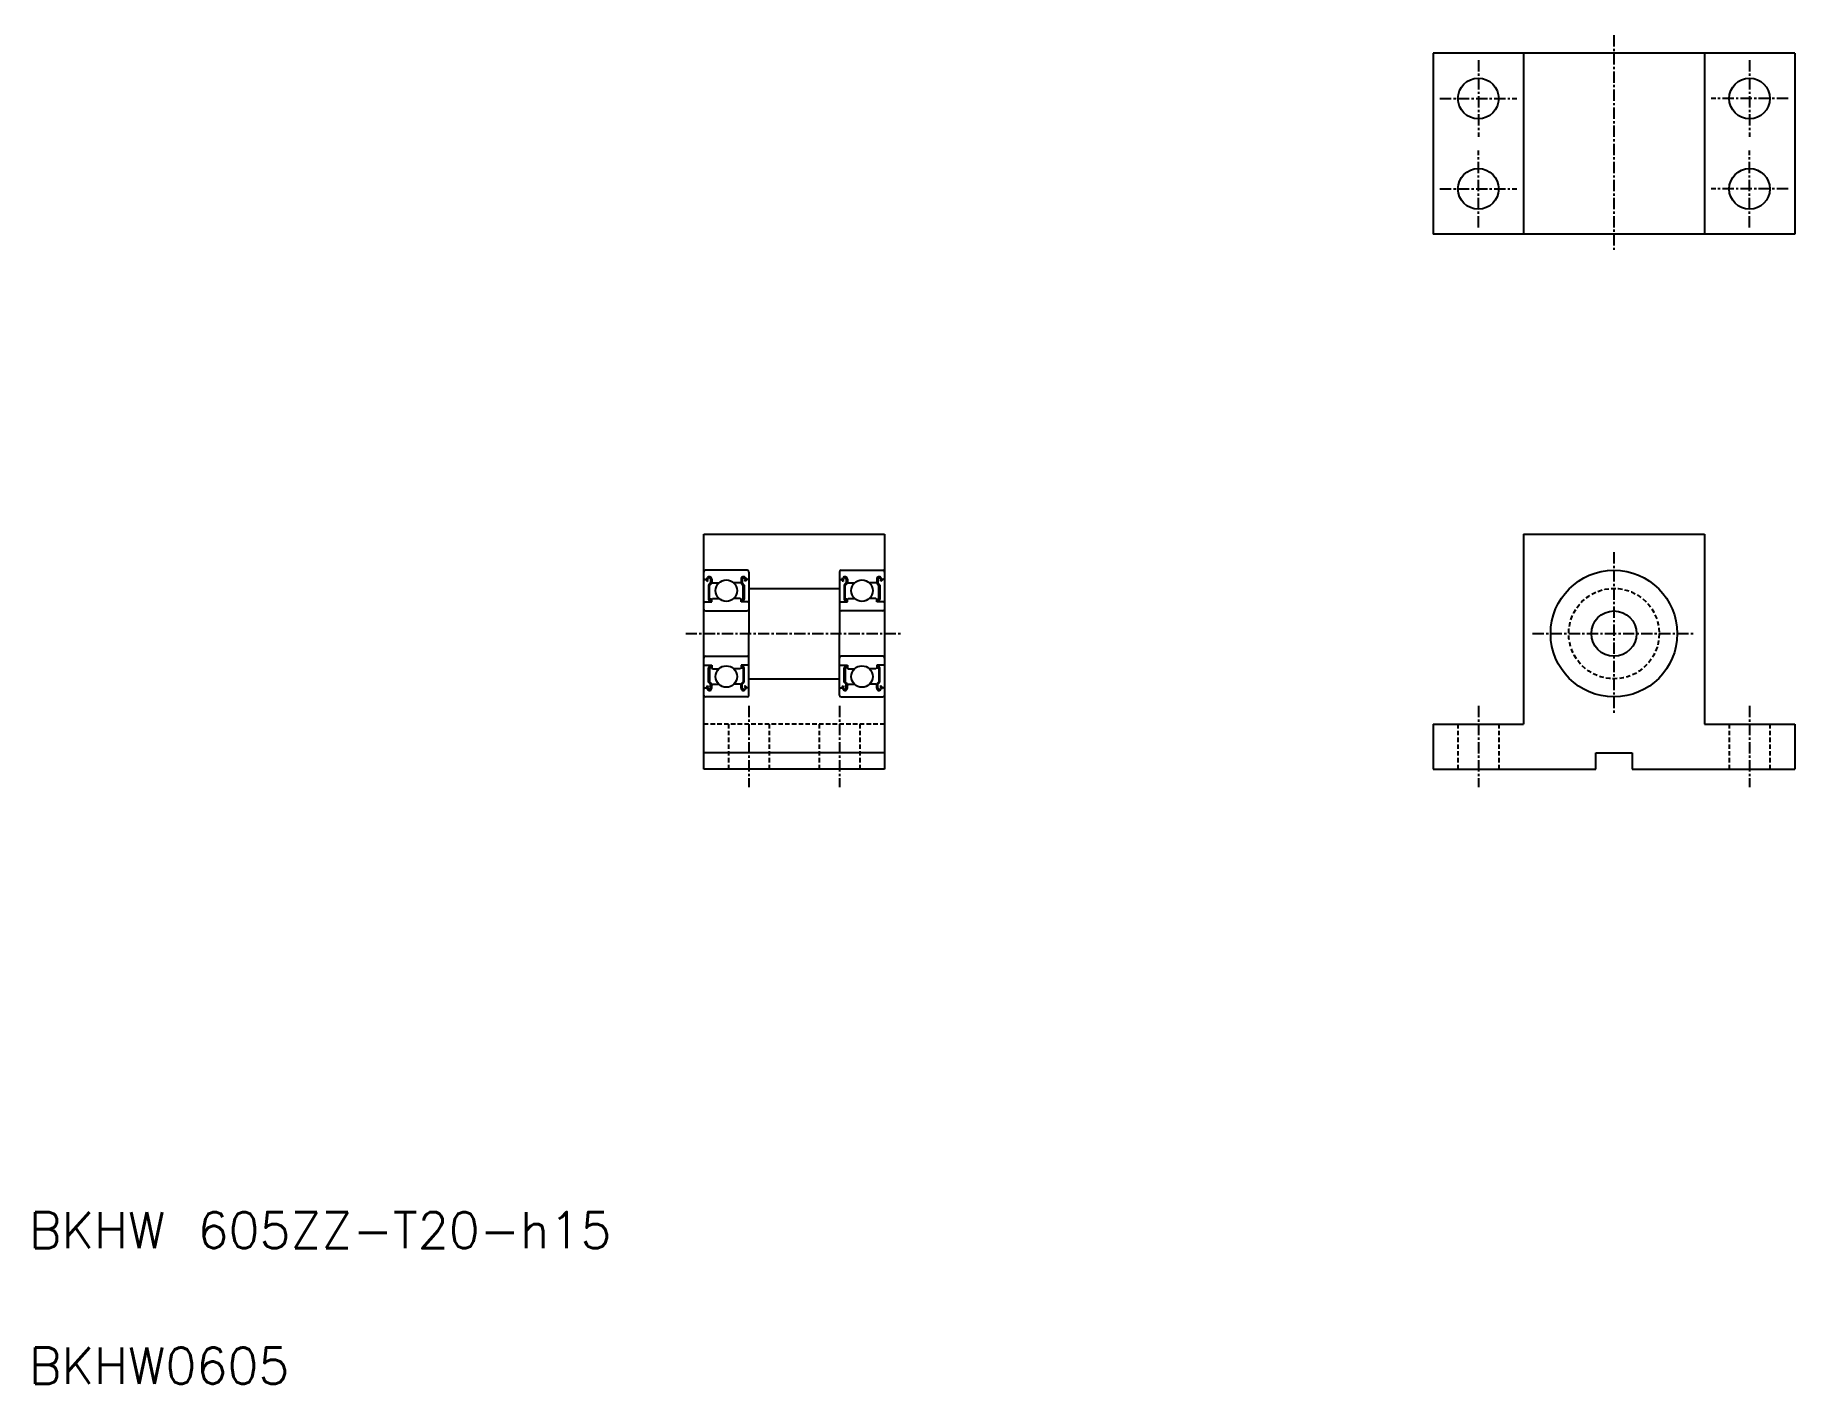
# Model space of a CAD drawing. Extents: x 11 to 205, y 10 to 159.
import ezdxf

# ---------------------------------------------------------------- set-up
doc = ezdxf.new("R2010")
doc.units = 0
doc.linetypes.add('CENTER', pattern=[2, 1.25, -0.25, 0.25, -0.25])
doc.linetypes.add('DASHED', pattern=[0.75, 0.5, -0.25])
doc.layers.get('0').update_dxf_attribs({"linetype": 'CONTINUOUS'})
doc.layers.add('CENTER', color=1, linetype='CENTER')
doc.styles.get("Standard").update_dxf_attribs({"font": 'txt.shx', "width": 0.7, "bigfont": 'bigfont.shx'})

msp = doc.modelspace()

# ---------------------------------------------------------------- linework, layer by layer
at = {"color": 7, "linetype": 'CONTINUOUS'}
for p, q in [((205.3, 157.15), (165.3, 157.15)), ((165.3, 157.15), (165.3, 137.15)), ((175.3, 157.15), (175.3, 137.15)), ((195.3, 157.15), (195.3, 137.15)), ((205.3, 157.15), (205.3, 137.15)), ((205.3, 137.15), (165.3, 137.15)), ((84.63, 77.97), (84.63, 103.97)), ((84.63, 103.97), (104.63, 103.97)), ((104.63, 103.97), (104.63, 77.97)), ((175.3, 103.97), (175.3, 82.97)), ((175.3, 103.97), (195.3, 103.97)), ((195.3, 103.97), (195.3, 82.97)), ((89.43, 99.97), (84.83, 99.97)), ((89.63, 99.77), (89.63, 92.97)), ((99.63, 99.77), (99.63, 92.97)), ((99.83, 99.97), (104.43, 99.97)), ((84.63, 99.07), (84.73, 98.97)), ((84.63, 98.45), (84.63, 98.45)), ((84.73, 98.97), (84.93, 98.97)), ((84.93, 98.97), (85.02, 99.13)), ((84.97, 98.81), (85.07, 98.76)), ((85.03, 98.92), (85.12, 99.08)), ((85.13, 98.86), (85.03, 98.92)), ((85.07, 98.76), (85.13, 98.86)), ((85.39, 98.57), (85.16, 98.34)), ((85.16, 98.34), (85.16, 96.76)), ((85.51, 98.53), (85.27, 98.29)), ((85.27, 96.76), (85.27, 98.29)), ((85.39, 99), (85.39, 98.57)), ((85.51, 99), (85.51, 98.53)), ((85.51, 98.67), (85.61, 98.57)), ((85.61, 98.57), (86.3, 98.57)), ((88.66, 98.57), (87.97, 98.57)), ((88.76, 98.67), (88.66, 98.57)), ((88.76, 99), (88.76, 98.53)), ((88.76, 98.53), (88.99, 98.29)), ((88.88, 99), (88.88, 98.57)), ((88.88, 98.57), (89.11, 98.34)), ((88.99, 96.76), (88.99, 98.29)), ((89.11, 98.34), (89.11, 96.76)), ((89.14, 98.86), (89.24, 98.92)), ((89.2, 98.76), (89.14, 98.86)), ((89.24, 98.92), (89.15, 99.08)), ((89.3, 98.81), (89.2, 98.76)), ((89.34, 98.97), (89.25, 99.13)), ((89.53, 98.97), (89.34, 98.97)), ((89.63, 99.07), (89.53, 98.97)), ((89.63, 97.97), (99.63, 97.97)), ((99.63, 99.07), (99.73, 98.97)), ((99.73, 98.97), (99.93, 98.97)), ((99.93, 98.97), (100.02, 99.13)), ((99.97, 98.81), (100.07, 98.76)), ((100.03, 98.92), (100.12, 99.08)), ((100.13, 98.86), (100.03, 98.92)), ((100.07, 98.76), (100.13, 98.86)), ((100.39, 98.57), (100.16, 98.34)), ((100.16, 98.34), (100.16, 96.76)), ((100.51, 98.53), (100.27, 98.29)), ((100.27, 96.76), (100.27, 98.29)), ((100.39, 99), (100.39, 98.57)), ((100.51, 99), (100.51, 98.53)), ((100.51, 98.67), (100.61, 98.57)), ((100.61, 98.57), (101.3, 98.57)), ((103.66, 98.57), (102.97, 98.57)), ((103.76, 98.67), (103.66, 98.57)), ((103.76, 99), (103.76, 98.53)), ((103.76, 98.53), (103.99, 98.29)), ((103.88, 99), (103.88, 98.57)), ((103.88, 98.57), (104.11, 98.34)), ((103.99, 96.76), (103.99, 98.29)), ((104.11, 98.34), (104.11, 96.76)), ((104.14, 98.86), (104.24, 98.92)), ((104.2, 98.76), (104.14, 98.86)), ((104.24, 98.92), (104.15, 99.08)), ((104.3, 98.81), (104.2, 98.76)), ((104.34, 98.97), (104.25, 99.13)), ((104.53, 98.97), (104.34, 98.97)), ((104.63, 99.07), (104.53, 98.97)), ((104.63, 98.45), (104.63, 98.45)), ((84.63, 96.62), (84.63, 96.62)), ((84.63, 96.37), (84.73, 96.47)), ((84.73, 96.47), (85.51, 96.47)), ((84.83, 95.47), (89.43, 95.47)), ((85.45, 96.76), (85.27, 96.76)), ((85.27, 96.64), (85.45, 96.64)), ((85.45, 96.64), (85.45, 96.76)), ((85.51, 96.77), (85.61, 96.87)), ((85.51, 96.47), (85.51, 96.77)), ((85.61, 96.87), (86.3, 96.87)), ((88.66, 96.87), (87.97, 96.87)), ((88.76, 96.77), (88.66, 96.87)), ((88.76, 96.47), (88.76, 96.77)), ((89.53, 96.47), (88.76, 96.47)), ((88.82, 96.76), (88.99, 96.76)), ((88.82, 96.64), (88.82, 96.76)), ((88.99, 96.64), (88.82, 96.64)), ((89.63, 96.37), (89.53, 96.47)), ((99.63, 96.37), (99.73, 96.47)), ((99.73, 96.47), (100.51, 96.47)), ((104.43, 95.47), (99.83, 95.47)), ((100.45, 96.76), (100.27, 96.76)), ((100.27, 96.64), (100.45, 96.64)), ((100.45, 96.64), (100.45, 96.76)), ((100.51, 96.77), (100.61, 96.87)), ((100.51, 96.47), (100.51, 96.77)), ((100.61, 96.87), (101.3, 96.87)), ((103.66, 96.87), (102.97, 96.87)), ((103.76, 96.77), (103.66, 96.87)), ((103.76, 96.47), (103.76, 96.77)), ((104.53, 96.47), (103.76, 96.47)), ((103.82, 96.64), (103.82, 96.76)), ((103.82, 96.76), (103.99, 96.76)), ((103.99, 96.64), (103.82, 96.64)), ((104.63, 96.37), (104.53, 96.47)), ((104.63, 96.62), (104.63, 96.62)), ((89.63, 86.17), (89.63, 92.97)), ((99.63, 86.17), (99.63, 92.97)), ((84.63, 89.57), (84.73, 89.47)), ((84.83, 90.47), (89.43, 90.47)), ((89.63, 89.57), (89.53, 89.47)), ((99.63, 89.57), (99.73, 89.47)), ((104.43, 90.47), (99.83, 90.47)), ((104.63, 89.57), (104.53, 89.47)), ((84.73, 89.47), (85.51, 89.47)), ((85.16, 87.61), (85.16, 89.19)), ((85.39, 87.37), (85.16, 87.61)), ((85.27, 89.3), (85.45, 89.3)), ((85.27, 89.19), (85.27, 87.65)), ((85.45, 89.19), (85.27, 89.19)), ((85.51, 87.42), (85.27, 87.65)), ((85.45, 89.3), (85.45, 89.19)), ((85.51, 89.47), (85.51, 89.17)), ((85.51, 89.17), (85.61, 89.07)), ((85.61, 89.07), (86.3, 89.07)), ((88.66, 89.07), (87.97, 89.07)), ((88.76, 89.17), (88.66, 89.07)), ((89.53, 89.47), (88.76, 89.47)), ((88.76, 89.47), (88.76, 89.17)), ((88.76, 87.42), (88.99, 87.65)), ((88.99, 89.3), (88.82, 89.3)), ((88.82, 89.3), (88.82, 89.19)), ((88.82, 89.19), (88.99, 89.19)), ((88.88, 87.37), (89.11, 87.61)), ((88.99, 89.19), (88.99, 87.65)), ((89.11, 87.61), (89.11, 89.19)), ((89.63, 87.97), (99.63, 87.97)), ((99.73, 89.47), (100.51, 89.47)), ((100.16, 87.61), (100.16, 89.19)), ((100.39, 87.37), (100.16, 87.61)), ((100.27, 89.3), (100.45, 89.3)), ((100.45, 89.19), (100.27, 89.19)), ((100.27, 89.19), (100.27, 87.65)), ((100.51, 87.42), (100.27, 87.65)), ((100.45, 89.3), (100.45, 89.19)), ((100.51, 89.47), (100.51, 89.17)), ((100.51, 89.17), (100.61, 89.07)), ((100.61, 89.07), (101.3, 89.07)), ((103.66, 89.07), (102.97, 89.07)), ((103.76, 89.17), (103.66, 89.07)), ((104.53, 89.47), (103.76, 89.47)), ((103.76, 89.47), (103.76, 89.17)), ((103.76, 87.42), (103.99, 87.65)), ((103.82, 89.3), (103.82, 89.19)), ((103.99, 89.3), (103.82, 89.3)), ((103.82, 89.19), (103.99, 89.19)), ((103.88, 87.37), (104.11, 87.61)), ((103.99, 89.19), (103.99, 87.65)), ((104.11, 87.61), (104.11, 89.19)), ((84.63, 86.87), (84.73, 86.97)), ((84.73, 86.97), (84.93, 86.97)), ((89.43, 85.97), (84.83, 85.97)), ((84.93, 86.97), (85.02, 86.81)), ((84.97, 87.13), (85.07, 87.19)), ((85.13, 87.09), (85.03, 87.03)), ((85.03, 87.03), (85.12, 86.87)), ((85.07, 87.19), (85.13, 87.09)), ((85.39, 86.94), (85.39, 87.37)), ((85.51, 86.94), (85.51, 87.42)), ((85.51, 87.27), (85.61, 87.37)), ((85.61, 87.37), (86.3, 87.37)), ((88.66, 87.37), (87.97, 87.37)), ((88.76, 87.27), (88.66, 87.37)), ((88.76, 86.94), (88.76, 87.42)), ((88.88, 86.94), (88.88, 87.37)), ((89.2, 87.19), (89.14, 87.09)), ((89.14, 87.09), (89.24, 87.03)), ((89.24, 87.03), (89.15, 86.87)), ((89.3, 87.13), (89.2, 87.19)), ((89.34, 86.97), (89.25, 86.81)), ((89.53, 86.97), (89.34, 86.97)), ((89.63, 86.87), (89.53, 86.97)), ((99.63, 86.87), (99.73, 86.97)), ((99.73, 86.97), (99.93, 86.97)), ((99.83, 85.97), (104.43, 85.97)), ((99.93, 86.97), (100.02, 86.81)), ((99.97, 87.13), (100.07, 87.19)), ((100.13, 87.09), (100.03, 87.03)), ((100.03, 87.03), (100.12, 86.87)), ((100.07, 87.19), (100.13, 87.09)), ((100.39, 86.94), (100.39, 87.37)), ((100.51, 86.94), (100.51, 87.42)), ((100.51, 87.27), (100.61, 87.37)), ((100.61, 87.37), (101.3, 87.37)), ((103.66, 87.37), (102.97, 87.37)), ((103.76, 87.27), (103.66, 87.37)), ((103.76, 86.94), (103.76, 87.42)), ((103.88, 86.94), (103.88, 87.37)), ((104.2, 87.19), (104.14, 87.09)), ((104.14, 87.09), (104.24, 87.03)), ((104.24, 87.03), (104.15, 86.87)), ((104.3, 87.13), (104.2, 87.19)), ((104.34, 86.97), (104.25, 86.81)), ((104.53, 86.97), (104.34, 86.97)), ((104.63, 86.87), (104.53, 86.97)), ((165.3, 82.97), (175.3, 82.97)), ((165.3, 82.97), (165.3, 77.97)), ((195.3, 82.97), (205.3, 82.97)), ((205.3, 82.97), (205.3, 77.97)), ((104.63, 79.77), (84.63, 79.77)), ((104.63, 77.97), (84.63, 77.97)), ((165.3, 77.97), (183.3, 77.97)), ((183.3, 79.77), (187.3, 79.77)), ((183.3, 77.97), (183.3, 79.77)), ((187.3, 79.77), (187.3, 77.97)), ((187.3, 77.97), (205.3, 77.97))]:
    msp.add_line(p, q, dxfattribs=at)
at = {"color": 3, "linetype": 'DASHED'}
for p, q in [((104.63, 82.97), (84.63, 82.97)), ((87.38, 82.97), (87.38, 77.97)), ((91.88, 82.97), (91.88, 77.97)), ((97.38, 82.97), (97.38, 77.97)), ((101.88, 82.97), (101.88, 77.97)), ((168.05, 82.97), (168.05, 77.97)), ((172.55, 82.97), (172.55, 77.97)), ((198.05, 82.97), (198.05, 77.97)), ((202.55, 82.97), (202.55, 77.97))]:
    msp.add_line(p, q, dxfattribs=at)
at = {"color": 7, "linetype": 'CONTINUOUS'}
for centre, radius in [((170.3, 152.15), 2.25), ((200.3, 152.15), 2.25), ((170.3, 142.15), 2.25), ((200.3, 142.15), 2.25), ((185.3, 92.97), 7), ((87.13, 97.72), 1.19), ((102.13, 97.72), 1.19), ((185.3, 92.97), 2.5), ((87.13, 88.22), 1.19), ((102.13, 88.22), 1.19)]:
    msp.add_circle(centre, radius, dxfattribs=at)
at = {"color": 3, "linetype": 'DASHED'}
msp.add_circle((185.3, 92.97), 5, dxfattribs=at)
at = {"color": 7, "linetype": 'CONTINUOUS'}
for centre, radius, start, end in [((84.83, 99.77), 0.2, 90, 180), ((85.25, 99), 0.261, 0, 150.0001), ((89.02, 99), 0.261, 29.9999, 180), ((89.43, 99.77), 0.2, 0, 90), ((99.83, 99.77), 0.2, 90, 180), ((100.25, 99), 0.261, 0, 150.0001), ((104.02, 99), 0.261, 29.9999, 180), ((104.43, 99.77), 0.2, 0, 90), ((85.03, 98.92), 0.116, 150.0032, 239.9985), ((85.25, 99), 0.145, 0, 149.9998), ((89.02, 99), 0.145, 30.0002, 180), ((89.24, 98.92), 0.116, 300.0015, 29.9968), ((100.03, 98.92), 0.116, 150.0032, 239.9985), ((100.25, 99), 0.145, 0, 149.9998), ((104.02, 99), 0.145, 30.0002, 180), ((104.24, 98.92), 0.116, 300.0015, 29.9968), ((84.83, 95.67), 0.2, 180, 270), ((85.27, 96.76), 0.116, 180.0001, 270), ((88.99, 96.76), 0.116, 270, 360), ((89.43, 95.67), 0.2, 270, 0), ((99.83, 95.67), 0.2, 180, 270), ((100.27, 96.76), 0.116, 180, 270), ((103.99, 96.76), 0.116, 270, 359.9999), ((104.43, 95.67), 0.2, 270, 0), ((84.83, 90.27), 0.2, 90, 180), ((89.43, 90.27), 0.2, 0, 90), ((99.83, 90.27), 0.2, 90, 180), ((104.43, 90.27), 0.2, 0, 90), ((85.27, 89.19), 0.116, 90, 179.9999), ((88.99, 89.19), 0.116, 0, 90), ((100.27, 89.19), 0.116, 90, 180), ((103.99, 89.19), 0.116, 0.0001, 90), ((84.83, 86.17), 0.2, 180, 270), ((85.03, 87.03), 0.116, 120.0015, 209.9968), ((85.25, 86.94), 0.261, 209.9999, 0), ((85.25, 86.94), 0.145, 210.0002, 0), ((89.02, 86.94), 0.261, 180, 330.0001), ((89.02, 86.94), 0.145, 180, 329.9998), ((89.24, 87.03), 0.116, 330.0032, 59.9985), ((89.43, 86.17), 0.2, 270, 0), ((99.83, 86.17), 0.2, 180, 270), ((100.03, 87.03), 0.116, 120.0015, 209.9968), ((100.25, 86.94), 0.261, 209.9999, 0), ((100.25, 86.94), 0.145, 210.0002, 0), ((104.02, 86.94), 0.261, 180, 330.0001), ((104.02, 86.94), 0.145, 180, 329.9998), ((104.24, 87.03), 0.116, 330.0032, 59.9985), ((104.43, 86.17), 0.2, 270, 0)]:
    msp.add_arc(centre, radius, start, end, dxfattribs=at)
at = {"layer": 'CENTER', "color": 1, "linetype": 'CENTER'}
for p, q in [((185.3, 159.15), (185.3, 135.15)), ((170.3, 156.4), (170.3, 147.9)), ((200.3, 156.4), (200.3, 147.9)), ((166.05, 152.15), (174.55, 152.15)), ((204.55, 152.15), (196.05, 152.15)), ((170.3, 137.9), (170.3, 146.4)), ((200.3, 137.9), (200.3, 146.4)), ((166.05, 142.15), (174.55, 142.15)), ((204.55, 142.15), (196.05, 142.15)), ((185.3, 101.97), (185.3, 83.97)), ((82.63, 92.97), (106.63, 92.97)), ((176.3, 92.97), (194.3, 92.97)), ((89.63, 84.97), (89.63, 75.97)), ((99.63, 84.97), (99.63, 75.97)), ((170.3, 84.97), (170.3, 75.97)), ((200.3, 84.97), (200.3, 75.97))]:
    msp.add_line(p, q, dxfattribs=at)

# ---------------------------------------------------------------- texts
at = {"color": 7, "linetype": 'CONTINUOUS'}
for s, p in [('BKHW 605ZZ-T20-h15', (10, 25)), ('BKHW0605', (10, 10))]:
    msp.add_text(s, height=4, dxfattribs=at).set_placement(p)

doc.saveas('drawing.dxf')
